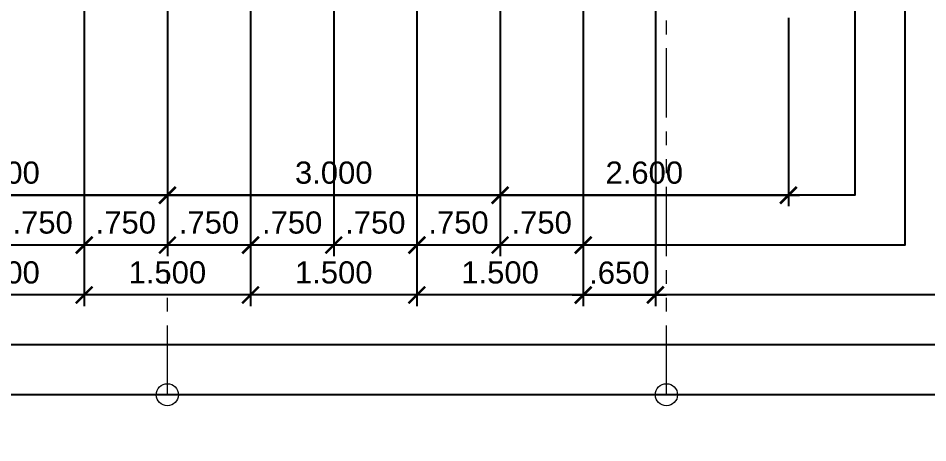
# Model space of a CAD drawing. Header units: metres. Extents: x -12400 to 1, y 0 to 106422.
# Drawn here: x -12107.96 to -12099.76, y 106331.7 to 106335.53 of the extents above; entities that cross this region are included whole.
import ezdxf

# ---------------------------------------------------------------- set-up
doc = ezdxf.new("R2010")
doc.units = ezdxf.units.M
doc.header["$PDMODE"] = 35
doc.linetypes.add('PHANTOM2', pattern=[1.25, 0.625, -0.125, 0.125, -0.125, 0.125, -0.125])
doc.layers.add('A-DIM-100', color=8, linetype='Continuous', lineweight=0)
doc.layers.add('DIM 001', color=251, linetype='Continuous', lineweight=13)
doc.layers.add('GUIDELINES', color=206, linetype='Continuous', plot=False)
doc.styles.add('DIMTXT-100', font='arial.ttf')
doc.styles.add('swis721', font='swiss.ttf')
doc.dimstyles.new('D-100', dxfattribs={"dimtxt": 0.2, "dimasz": 0.15, "dimexe": 0.1, "dimexo": 0.1, "dimgap": 0.1, "dimtad": 1, "dimdec": 3, "dimzin": 4, "dimdsep": 46, "dimtxsty": 'DIMTXT-100', "dimblk": 'ARCHTICK', "dimcen": 0.2, "dimdle": 0.1, "dimclrd": 8, "dimclre": 8, "dimclrt": 2, "dimadec": 0, "dimazin": 1, "dimtfac": 1, "dimtdec": 3, "dimtofl": 0, "dimtmove": 2, "dimatfit": 3, "dimfxl": 1, "dimarcsym": 0})
doc.dimstyles.new('DIM 200', dxfattribs={"dimtxt": 200, "dimasz": 1, "dimexe": 0, "dimexo": 40, "dimgap": 50, "dimtad": 1, "dimtoh": 1, "dimdec": 0, "dimlfac": 2, "dimtxsty": 'swis721', "dimblk": 'CIR', "dimcen": 0, "dimclrd": 155, "dimclre": 155, "dimclrt": 4, "dimadec": 0, "dimazin": 0, "dimtfac": 1, "dimtdec": 0, "dimtix": 1, "dimtmove": 1, "dimatfit": 3, "dimldrblk": 'CIR', "dimfxl": 0, "dimarcsym": 0})

# ---------------------------------------------------------------- blocks, each defined once
blk = doc.blocks.new('CIR')
at = {"color": 4}
blk.add_circle((0, 0), 50, dxfattribs=at)
blk = doc.blocks.new('_ArchTick')
at = {"color": 0, "linetype": 'ByBlock', "const_width": 0.15}
blk.add_lwpolyline([(-0.5, -0.5), (0.5, 0.5)], dxfattribs=at)
blk = doc.blocks.new('*D947')
at = {"layer": 'DEFPOINTS', "color": 0, "transparency": 16777216}
for p in [(-12102.8629679257, 106337.3543371179), (-12102.2129679257, 106337.3543371179), (-12102.2129679257, 106333.0365394432)]:
    blk.add_point(p, dxfattribs=at)
at = {"layer": 'DIM 001', "color": 8, "lineweight": -2, "transparency": 16777216}
for p, q in [((-12102.8629679257, 106337.2543371179), (-12102.8629679257, 106332.9365394432)), ((-12102.2129679257, 106337.2543371179), (-12102.2129679257, 106332.9365394432)), ((-12102.9629679257, 106333.0365394432), (-12102.1129679257, 106333.0365394432))]:
    blk.add_line(p, q, dxfattribs=at)
at = {"layer": 'DIM 001', "color": 8, "lineweight": -2, "transparency": 16777216, "xscale": 0.15, "yscale": 0.15, "zscale": 0.15, "rotation": 180}
blk.add_blockref('_ArchTick', (-12102.8629679257, 106333.0365394432), dxfattribs=at)
at = {"layer": 'DIM 001', "color": 8, "lineweight": -2, "transparency": 16777216, "xscale": 0.15, "yscale": 0.15, "zscale": 0.15}
blk.add_blockref('_ArchTick', (-12102.2129679257, 106333.0365394432), dxfattribs=at)
at = {"layer": 'DIM 001', "color": 2, "transparency": 16777216, "insert": (-12102.5379679257, 106333.2365394432), "char_height": 0.2, "attachment_point": 5, "style": 'DIMTXT-100'}
blk.add_mtext('.650', dxfattribs=at)
blk = doc.blocks.new('*D948')
at = {"layer": 'DEFPOINTS', "color": 0, "transparency": 16777216}
for p in [(-12102.8629679257, 106337.3818797325), (-12104.3629679257, 106337.3543371179), (-12104.3629679257, 106333.0365394432)]:
    blk.add_point(p, dxfattribs=at)
at = {"layer": 'DIM 001', "color": 8, "lineweight": -2, "transparency": 16777216}
for p, q in [((-12104.3629679257, 106337.2543371179), (-12104.3629679257, 106332.9365394432)), ((-12102.8629679257, 106337.2818797325), (-12102.8629679257, 106332.9365394432)), ((-12102.7629679257, 106333.0365394432), (-12104.4629679257, 106333.0365394432))]:
    blk.add_line(p, q, dxfattribs=at)
at = {"layer": 'DIM 001', "color": 8, "lineweight": -2, "transparency": 16777216, "xscale": 0.15, "yscale": 0.15, "zscale": 0.15, "rotation": 180}
blk.add_blockref('_ArchTick', (-12104.3629679257, 106333.0365394432), dxfattribs=at)
at = {"layer": 'DIM 001', "color": 8, "lineweight": -2, "transparency": 16777216, "xscale": 0.15, "yscale": 0.15, "zscale": 0.15}
blk.add_blockref('_ArchTick', (-12102.8629679257, 106333.0365394432), dxfattribs=at)
at = {"layer": 'DIM 001', "color": 2, "transparency": 16777216, "insert": (-12103.6129679257, 106333.2386540407), "char_height": 0.2, "attachment_point": 5, "style": 'DIMTXT-100'}
blk.add_mtext('1.500', dxfattribs=at)
blk = doc.blocks.new('*D949')
at = {"layer": 'DEFPOINTS', "color": 0, "transparency": 16777216}
for p in [(-12105.8629679257, 106337.3543371179), (-12104.3629679257, 106337.3543371179), (-12105.8629679257, 106333.0365394432)]:
    blk.add_point(p, dxfattribs=at)
at = {"layer": 'DIM 001', "color": 8, "lineweight": -2, "transparency": 16777216}
for p, q in [((-12105.8629679257, 106337.2543371179), (-12105.8629679257, 106332.9365394432)), ((-12104.3629679257, 106337.2543371179), (-12104.3629679257, 106332.9365394432)), ((-12104.2629679257, 106333.0365394432), (-12105.9629679257, 106333.0365394432))]:
    blk.add_line(p, q, dxfattribs=at)
at = {"layer": 'DIM 001', "color": 8, "lineweight": -2, "transparency": 16777216, "xscale": 0.15, "yscale": 0.15, "zscale": 0.15, "rotation": 180}
blk.add_blockref('_ArchTick', (-12105.8629679257, 106333.0365394432), dxfattribs=at)
at = {"layer": 'DIM 001', "color": 8, "lineweight": -2, "transparency": 16777216, "xscale": 0.15, "yscale": 0.15, "zscale": 0.15}
blk.add_blockref('_ArchTick', (-12104.3629679257, 106333.0365394432), dxfattribs=at)
at = {"layer": 'DIM 001', "color": 2, "transparency": 16777216, "insert": (-12105.1129679257, 106333.2386540407), "char_height": 0.2, "attachment_point": 5, "style": 'DIMTXT-100'}
blk.add_mtext('1.500', dxfattribs=at)
blk = doc.blocks.new('*D950')
at = {"layer": 'DEFPOINTS', "color": 0, "transparency": 16777216}
for p in [(-12107.3629679257, 106337.3543371179), (-12105.8629679257, 106337.3543371179), (-12107.3629679257, 106333.0365394432)]:
    blk.add_point(p, dxfattribs=at)
at = {"layer": 'DIM 001', "color": 8, "lineweight": -2, "transparency": 16777216}
for p, q in [((-12107.3629679257, 106337.2543371179), (-12107.3629679257, 106332.9365394432)), ((-12105.8629679257, 106337.2543371179), (-12105.8629679257, 106332.9365394432)), ((-12105.7629679257, 106333.0365394432), (-12107.4629679257, 106333.0365394432))]:
    blk.add_line(p, q, dxfattribs=at)
at = {"layer": 'DIM 001', "color": 8, "lineweight": -2, "transparency": 16777216, "xscale": 0.15, "yscale": 0.15, "zscale": 0.15, "rotation": 180}
blk.add_blockref('_ArchTick', (-12107.3629679257, 106333.0365394432), dxfattribs=at)
at = {"layer": 'DIM 001', "color": 8, "lineweight": -2, "transparency": 16777216, "xscale": 0.15, "yscale": 0.15, "zscale": 0.15}
blk.add_blockref('_ArchTick', (-12105.8629679257, 106333.0365394432), dxfattribs=at)
at = {"layer": 'DIM 001', "color": 2, "transparency": 16777216, "insert": (-12106.6129679257, 106333.2386540407), "char_height": 0.2, "attachment_point": 5, "style": 'DIMTXT-100'}
blk.add_mtext('1.500', dxfattribs=at)
blk = doc.blocks.new('*D951')
at = {"layer": 'DEFPOINTS', "color": 0, "transparency": 16777216}
for p in [(-12108.8629679257, 106337.3543371179), (-12107.3629679257, 106337.3543371179), (-12108.8629679257, 106333.0365394432)]:
    blk.add_point(p, dxfattribs=at)
at = {"layer": 'DIM 001', "color": 8, "lineweight": -2, "transparency": 16777216}
for p, q in [((-12108.8629679257, 106337.2543371179), (-12108.8629679257, 106332.9365394432)), ((-12107.3629679257, 106337.2543371179), (-12107.3629679257, 106332.9365394432)), ((-12107.2629679257, 106333.0365394432), (-12108.9629679257, 106333.0365394432))]:
    blk.add_line(p, q, dxfattribs=at)
at = {"layer": 'DIM 001', "color": 8, "lineweight": -2, "transparency": 16777216, "xscale": 0.15, "yscale": 0.15, "zscale": 0.15, "rotation": 180}
blk.add_blockref('_ArchTick', (-12108.8629679257, 106333.0365394432), dxfattribs=at)
at = {"layer": 'DIM 001', "color": 8, "lineweight": -2, "transparency": 16777216, "xscale": 0.15, "yscale": 0.15, "zscale": 0.15}
blk.add_blockref('_ArchTick', (-12107.3629679257, 106333.0365394432), dxfattribs=at)
at = {"layer": 'DIM 001', "color": 2, "transparency": 16777216, "insert": (-12108.1129679257, 106333.2386540407), "char_height": 0.2, "attachment_point": 5, "style": 'DIMTXT-100'}
blk.add_mtext('1.500', dxfattribs=at)
blk = doc.blocks.new('*D953')
at = {"layer": 'DEFPOINTS', "color": 0, "transparency": 16777216}
for p in [(-12103.6129679257, 106338.5591356234), (-12102.8629679257, 106337.6091264892), (-12103.6129679257, 106333.4865394432)]:
    blk.add_point(p, dxfattribs=at)
at = {"layer": 'DIM 001', "color": 8, "lineweight": -2, "transparency": 16777216}
for p, q in [((-12103.6129679257, 106338.4591356234), (-12103.6129679257, 106333.3865394432)), ((-12102.8629679257, 106337.5091264892), (-12102.8629679257, 106333.3865394432)), ((-12102.7629679257, 106333.4865394432), (-12103.7129679257, 106333.4865394432))]:
    blk.add_line(p, q, dxfattribs=at)
at = {"layer": 'DIM 001', "color": 8, "lineweight": -2, "transparency": 16777216, "xscale": 0.15, "yscale": 0.15, "zscale": 0.15, "rotation": 180}
blk.add_blockref('_ArchTick', (-12103.6129679257, 106333.4865394432), dxfattribs=at)
at = {"layer": 'DIM 001', "color": 8, "lineweight": -2, "transparency": 16777216, "xscale": 0.15, "yscale": 0.15, "zscale": 0.15}
blk.add_blockref('_ArchTick', (-12102.8629679257, 106333.4865394432), dxfattribs=at)
at = {"layer": 'DIM 001', "color": 2, "transparency": 16777216, "insert": (-12103.2379679257, 106333.6886540407), "char_height": 0.2, "attachment_point": 5, "style": 'DIMTXT-100'}
blk.add_mtext('.750', dxfattribs=at)
blk = doc.blocks.new('*D954')
at = {"layer": 'DEFPOINTS', "color": 0, "transparency": 16777216}
for p in [(-12103.6129679257, 106338.5591356234), (-12104.3629679257, 106337.3543371179), (-12104.3629679257, 106333.4865394432)]:
    blk.add_point(p, dxfattribs=at)
at = {"layer": 'DIM 001', "color": 8, "lineweight": -2, "transparency": 16777216}
for p, q in [((-12103.6129679257, 106338.4591356234), (-12103.6129679257, 106333.3865394432)), ((-12104.3629679257, 106337.2543371179), (-12104.3629679257, 106333.3865394432)), ((-12103.5129679257, 106333.4865394432), (-12104.4629679257, 106333.4865394432))]:
    blk.add_line(p, q, dxfattribs=at)
at = {"layer": 'DIM 001', "color": 8, "lineweight": -2, "transparency": 16777216, "xscale": 0.15, "yscale": 0.15, "zscale": 0.15, "rotation": 180}
blk.add_blockref('_ArchTick', (-12104.3629679257, 106333.4865394432), dxfattribs=at)
at = {"layer": 'DIM 001', "color": 8, "lineweight": -2, "transparency": 16777216, "xscale": 0.15, "yscale": 0.15, "zscale": 0.15}
blk.add_blockref('_ArchTick', (-12103.6129679257, 106333.4865394432), dxfattribs=at)
at = {"layer": 'DIM 001', "color": 2, "transparency": 16777216, "insert": (-12103.9879679257, 106333.6886540407), "char_height": 0.2, "attachment_point": 5, "style": 'DIMTXT-100'}
blk.add_mtext('.750', dxfattribs=at)
blk = doc.blocks.new('*D955')
at = {"layer": 'DEFPOINTS', "color": 0, "transparency": 16777216}
for p in [(-12105.1129679257, 106338.5591356234), (-12104.3629679257, 106337.6091264892), (-12105.1129679257, 106333.4865394432)]:
    blk.add_point(p, dxfattribs=at)
at = {"layer": 'DIM 001', "color": 8, "lineweight": -2, "transparency": 16777216}
for p, q in [((-12105.1129679257, 106338.4591356234), (-12105.1129679257, 106333.3865394432)), ((-12104.3629679257, 106337.5091264892), (-12104.3629679257, 106333.3865394432)), ((-12104.2629679257, 106333.4865394432), (-12105.2129679257, 106333.4865394432))]:
    blk.add_line(p, q, dxfattribs=at)
at = {"layer": 'DIM 001', "color": 8, "lineweight": -2, "transparency": 16777216, "xscale": 0.15, "yscale": 0.15, "zscale": 0.15, "rotation": 180}
blk.add_blockref('_ArchTick', (-12105.1129679257, 106333.4865394432), dxfattribs=at)
at = {"layer": 'DIM 001', "color": 8, "lineweight": -2, "transparency": 16777216, "xscale": 0.15, "yscale": 0.15, "zscale": 0.15}
blk.add_blockref('_ArchTick', (-12104.3629679257, 106333.4865394432), dxfattribs=at)
at = {"layer": 'DIM 001', "color": 2, "transparency": 16777216, "insert": (-12104.7379679257, 106333.6886540407), "char_height": 0.2, "attachment_point": 5, "style": 'DIMTXT-100'}
blk.add_mtext('.750', dxfattribs=at)
blk = doc.blocks.new('*D956')
at = {"layer": 'DEFPOINTS', "color": 0, "transparency": 16777216}
for p in [(-12105.1129679257, 106338.5591356234), (-12105.8629679257, 106337.3543371179), (-12105.8629679257, 106333.4865394432)]:
    blk.add_point(p, dxfattribs=at)
at = {"layer": 'DIM 001', "color": 8, "lineweight": -2, "transparency": 16777216}
for p, q in [((-12105.1129679257, 106338.4591356234), (-12105.1129679257, 106333.3865394432)), ((-12105.8629679257, 106337.2543371179), (-12105.8629679257, 106333.3865394432)), ((-12105.0129679257, 106333.4865394432), (-12105.9629679257, 106333.4865394432))]:
    blk.add_line(p, q, dxfattribs=at)
at = {"layer": 'DIM 001', "color": 8, "lineweight": -2, "transparency": 16777216, "xscale": 0.15, "yscale": 0.15, "zscale": 0.15, "rotation": 180}
blk.add_blockref('_ArchTick', (-12105.8629679257, 106333.4865394432), dxfattribs=at)
at = {"layer": 'DIM 001', "color": 8, "lineweight": -2, "transparency": 16777216, "xscale": 0.15, "yscale": 0.15, "zscale": 0.15}
blk.add_blockref('_ArchTick', (-12105.1129679257, 106333.4865394432), dxfattribs=at)
at = {"layer": 'DIM 001', "color": 2, "transparency": 16777216, "insert": (-12105.4879679257, 106333.6886540407), "char_height": 0.2, "attachment_point": 5, "style": 'DIMTXT-100'}
blk.add_mtext('.750', dxfattribs=at)
blk = doc.blocks.new('*D957')
at = {"layer": 'DEFPOINTS', "color": 0, "transparency": 16777216}
for p in [(-12106.6129679257, 106338.5591356233), (-12105.8629679257, 106337.6091264892), (-12106.6129679257, 106333.4865394432)]:
    blk.add_point(p, dxfattribs=at)
at = {"layer": 'DIM 001', "color": 8, "lineweight": -2, "transparency": 16777216}
for p, q in [((-12106.6129679257, 106338.4591356233), (-12106.6129679257, 106333.3865394432)), ((-12105.8629679257, 106337.5091264892), (-12105.8629679257, 106333.3865394432)), ((-12105.7629679257, 106333.4865394432), (-12106.7129679257, 106333.4865394432))]:
    blk.add_line(p, q, dxfattribs=at)
at = {"layer": 'DIM 001', "color": 8, "lineweight": -2, "transparency": 16777216, "xscale": 0.15, "yscale": 0.15, "zscale": 0.15, "rotation": 180}
blk.add_blockref('_ArchTick', (-12106.6129679257, 106333.4865394432), dxfattribs=at)
at = {"layer": 'DIM 001', "color": 8, "lineweight": -2, "transparency": 16777216, "xscale": 0.15, "yscale": 0.15, "zscale": 0.15}
blk.add_blockref('_ArchTick', (-12105.8629679257, 106333.4865394432), dxfattribs=at)
at = {"layer": 'DIM 001', "color": 2, "transparency": 16777216, "insert": (-12106.2379679257, 106333.6886540407), "char_height": 0.2, "attachment_point": 5, "style": 'DIMTXT-100'}
blk.add_mtext('.750', dxfattribs=at)
blk = doc.blocks.new('*D958')
at = {"layer": 'DEFPOINTS', "color": 0, "transparency": 16777216}
for p in [(-12106.6129679257, 106338.5591356233), (-12107.3629679257, 106337.3543371179), (-12107.3629679257, 106333.4865394432)]:
    blk.add_point(p, dxfattribs=at)
at = {"layer": 'DIM 001', "color": 8, "lineweight": -2, "transparency": 16777216}
for p, q in [((-12106.6129679257, 106338.4591356233), (-12106.6129679257, 106333.3865394432)), ((-12107.3629679257, 106337.2543371178), (-12107.3629679257, 106333.3865394432)), ((-12106.5129679257, 106333.4865394432), (-12107.4629679257, 106333.4865394432))]:
    blk.add_line(p, q, dxfattribs=at)
at = {"layer": 'DIM 001', "color": 8, "lineweight": -2, "transparency": 16777216, "xscale": 0.15, "yscale": 0.15, "zscale": 0.15, "rotation": 180}
blk.add_blockref('_ArchTick', (-12107.3629679257, 106333.4865394432), dxfattribs=at)
at = {"layer": 'DIM 001', "color": 8, "lineweight": -2, "transparency": 16777216, "xscale": 0.15, "yscale": 0.15, "zscale": 0.15}
blk.add_blockref('_ArchTick', (-12106.6129679257, 106333.4865394432), dxfattribs=at)
at = {"layer": 'DIM 001', "color": 2, "transparency": 16777216, "insert": (-12106.9879679257, 106333.6886540407), "char_height": 0.2, "attachment_point": 5, "style": 'DIMTXT-100'}
blk.add_mtext('.750', dxfattribs=at)
blk = doc.blocks.new('*D959')
at = {"layer": 'DEFPOINTS', "color": 0, "transparency": 16777216}
for p in [(-12108.1129679257, 106338.5591356234), (-12107.3629679257, 106337.6091264892), (-12108.1129679257, 106333.4865394432)]:
    blk.add_point(p, dxfattribs=at)
at = {"layer": 'DIM 001', "color": 8, "lineweight": -2, "transparency": 16777216}
for p, q in [((-12108.1129679257, 106338.4591356234), (-12108.1129679257, 106333.3865394432)), ((-12107.3629679257, 106337.5091264892), (-12107.3629679257, 106333.3865394432)), ((-12107.2629679257, 106333.4865394432), (-12108.2129679257, 106333.4865394432))]:
    blk.add_line(p, q, dxfattribs=at)
at = {"layer": 'DIM 001', "color": 8, "lineweight": -2, "transparency": 16777216, "xscale": 0.15, "yscale": 0.15, "zscale": 0.15, "rotation": 180}
blk.add_blockref('_ArchTick', (-12108.1129679257, 106333.4865394432), dxfattribs=at)
at = {"layer": 'DIM 001', "color": 8, "lineweight": -2, "transparency": 16777216, "xscale": 0.15, "yscale": 0.15, "zscale": 0.15}
blk.add_blockref('_ArchTick', (-12107.3629679257, 106333.4865394432), dxfattribs=at)
at = {"layer": 'DIM 001', "color": 2, "transparency": 16777216, "insert": (-12107.7379679257, 106333.6886540407), "char_height": 0.2, "attachment_point": 5, "style": 'DIMTXT-100'}
blk.add_mtext('.750', dxfattribs=at)
blk = doc.blocks.new('*D816')
at = {"layer": 'DEFPOINTS', "color": 0, "transparency": 16777216}
for p in [(-12109.61296792572, 106336.1091447575), (-12106.61296792572, 106336.1091447575), (-12106.61296792572, 106333.9365394432)]:
    blk.add_point(p, dxfattribs=at)
at = {"layer": 'DIM 001', "color": 8, "lineweight": -2, "transparency": 16777216}
for p, q in [((-12109.61296792572, 106336.0091447575), (-12109.61296792572, 106333.8365394432)), ((-12106.61296792572, 106336.0091447575), (-12106.61296792572, 106333.8365394432)), ((-12109.71296792572, 106333.9365394432), (-12106.51296792572, 106333.9365394432))]:
    blk.add_line(p, q, dxfattribs=at)
at = {"layer": 'DIM 001', "color": 8, "lineweight": -2, "transparency": 16777216, "xscale": 0.15, "yscale": 0.15, "zscale": 0.15, "rotation": 180}
blk.add_blockref('_ArchTick', (-12109.61296792572, 106333.9365394432), dxfattribs=at)
at = {"layer": 'DIM 001', "color": 8, "lineweight": -2, "transparency": 16777216, "xscale": 0.15, "yscale": 0.15, "zscale": 0.15}
blk.add_blockref('_ArchTick', (-12106.61296792572, 106333.9365394432), dxfattribs=at)
at = {"layer": 'DIM 001', "color": 2, "transparency": 16777216, "insert": (-12108.11296792572, 106334.1387222536), "char_height": 0.2, "attachment_point": 5, "style": 'DIMTXT-100'}
blk.add_mtext('3.000', dxfattribs=at)
blk = doc.blocks.new('*D817')
at = {"layer": 'DEFPOINTS', "color": 0, "transparency": 16777216}
for p in [(-12106.61296792572, 106336.1091447575), (-12103.61296792572, 106336.1091447575), (-12103.61296792572, 106333.9365394432)]:
    blk.add_point(p, dxfattribs=at)
at = {"layer": 'DIM 001', "color": 8, "lineweight": -2, "transparency": 16777216}
for p, q in [((-12106.61296792572, 106336.0091447575), (-12106.61296792572, 106333.8365394432)), ((-12103.61296792572, 106336.0091447575), (-12103.61296792572, 106333.8365394432)), ((-12106.71296792572, 106333.9365394432), (-12103.51296792572, 106333.9365394432))]:
    blk.add_line(p, q, dxfattribs=at)
at = {"layer": 'DIM 001', "color": 8, "lineweight": -2, "transparency": 16777216, "xscale": 0.15, "yscale": 0.15, "zscale": 0.15, "rotation": 180}
blk.add_blockref('_ArchTick', (-12106.61296792572, 106333.9365394432), dxfattribs=at)
at = {"layer": 'DIM 001', "color": 8, "lineweight": -2, "transparency": 16777216, "xscale": 0.15, "yscale": 0.15, "zscale": 0.15}
blk.add_blockref('_ArchTick', (-12103.61296792572, 106333.9365394432), dxfattribs=at)
at = {"layer": 'DIM 001', "color": 2, "transparency": 16777216, "insert": (-12105.11296792572, 106334.1387222536), "char_height": 0.2, "attachment_point": 5, "style": 'DIMTXT-100'}
blk.add_mtext('3.000', dxfattribs=at)
blk = doc.blocks.new('*D818')
at = {"layer": 'DEFPOINTS', "color": 0, "transparency": 16777216}
for p in [(-12103.61296792572, 106336.1091447575), (-12101.01296792572, 106335.6365394432), (-12101.01296792572, 106333.9365394432)]:
    blk.add_point(p, dxfattribs=at)
at = {"layer": 'DIM 001', "color": 8, "lineweight": -2, "transparency": 16777216}
for p, q in [((-12103.61296792572, 106336.0091447575), (-12103.61296792572, 106333.8365394432)), ((-12101.01296792572, 106335.5365394432), (-12101.01296792572, 106333.8365394432)), ((-12103.71296792572, 106333.9365394432), (-12100.91296792571, 106333.9365394432))]:
    blk.add_line(p, q, dxfattribs=at)
at = {"layer": 'DIM 001', "color": 8, "lineweight": -2, "transparency": 16777216, "xscale": 0.15, "yscale": 0.15, "zscale": 0.15, "rotation": 180}
blk.add_blockref('_ArchTick', (-12103.61296792572, 106333.9365394432), dxfattribs=at)
at = {"layer": 'DIM 001', "color": 8, "lineweight": -2, "transparency": 16777216, "xscale": 0.15, "yscale": 0.15, "zscale": 0.15}
blk.add_blockref('_ArchTick', (-12101.01296792572, 106333.9365394432), dxfattribs=at)
at = {"layer": 'DIM 001', "color": 2, "transparency": 16777216, "insert": (-12102.31296792572, 106334.1386540407), "char_height": 0.2, "attachment_point": 5, "style": 'DIMTXT-100'}
blk.add_mtext('2.600', dxfattribs=at)
blk = doc.blocks.new('*D1524')
at = {"layer": 'DEFPOINTS', "color": 0, "transparency": 16777216}
for p in [(-12298.64187663414, 106345.9544916112), (-12298.64187663414, 106345.9544916112), (0.5999999999949068, 0.07500000001164153)]:
    blk.add_point(p, dxfattribs=at)
at = {"layer": 'DIM 001', "color": 8, "lineweight": -2, "transparency": 16777216}
for p, q in [((0.5999999999949068, 0.1750000000116415), (0.6000000000014186, 106346.0544916112)), ((0.7000000000014186, 106345.9544916112), (-12298.74187663415, 106345.9544916112))]:
    blk.add_line(p, q, dxfattribs=at)
at = {"layer": 'DIM 001', "color": 8, "lineweight": -2, "transparency": 16777216, "xscale": 0.15, "yscale": 0.15, "zscale": 0.15, "rotation": 180}
blk.add_blockref('_ArchTick', (-12298.64187663414, 106345.9544916112), dxfattribs=at)
at = {"layer": 'DIM 001', "color": 8, "lineweight": -2, "transparency": 16777216, "xscale": 0.15, "yscale": 0.15, "zscale": 0.15}
blk.add_blockref('_ArchTick', (0.6000000000014186, 106345.9544916112), dxfattribs=at)
at = {"layer": 'DIM 001', "color": 2, "transparency": 16777216, "insert": (-6149.020938317071, 106346.1566062088), "char_height": 0.2, "attachment_point": 5, "style": 'DIMTXT-100'}
blk.add_mtext('12299.242', dxfattribs=at)
blk = doc.blocks.new('GRID1')
at = {"color": 6, "linetype": 'PHANTOM2'}
for points in [[(-12138.75441529414, 106384.7702236537), (-12138.75441529414, 106412.5702236537)], [(-12134.25441529414, 106384.7702236537), (-12134.25441529414, 106412.5702236537)]]:
    blk.add_leader(points, dimstyle='DIM 200', override={"dimasz": 0.002, "dimgap": 60, "dimtad": 0}, dxfattribs=at)

msp = doc.modelspace()

# ---------------------------------------------------------------- linework, layer by layer
at = {"layer": 'GUIDELINES'}
for points in [[(-12131.61296792572, 106359.9365394432), (-12098.61296792571, 106359.9365394432), (-12098.61296792571, 106332.1365394432), (-12131.61296792572, 106332.1365394432)], [(-12131.16296792572, 106359.4865394432), (-12099.06296792571, 106359.4865394432), (-12099.06296792571, 106332.5865394432), (-12131.16296792572, 106332.5865394432)], [(-12130.71296792572, 106359.0365394432), (-12099.51296792571, 106359.0365394432), (-12099.51296792571, 106333.0365394432), (-12130.71296792572, 106333.0365394432)], [(-12130.26296792572, 106358.5865394432), (-12099.96296792571, 106358.5865394432), (-12099.96296792571, 106333.4865394432), (-12130.26296792572, 106333.4865394432)], [(-12129.81296792572, 106358.1365394432), (-12100.41296792571, 106358.1365394432), (-12100.41296792571, 106333.9365394432), (-12129.81296792572, 106333.9365394432)]]:
    msp.add_lwpolyline(points, close=True, dxfattribs=at)

# ---------------------------------------------------------------- block references
at = {"layer": 'A-DIM-100'}
msp.add_blockref('GRID1', (32.14144736842172, -52.63368421052292), dxfattribs=at)

# ---------------------------------------------------------------- dimensions: what is measured, and where the dimension line sits
at = {"layer": 'DIM 001'}
for base, p1, p2, picture, middle in [((-12298.64187663414, 106345.9544916112), (0.5999999999949068, 0.07500000001164153), (-12298.64187663414, 106345.9544916112), '*D1524', (-6149.020938317071, 106346.1566062088)), ((-12108.1129679257, 106333.4865394432), (-12107.3629679257, 106337.6091264892), (-12108.1129679257, 106338.5591356234), '*D959', (-12107.7379679257, 106333.6886540407)), ((-12107.3629679257, 106333.4865394432), (-12106.6129679257, 106338.5591356233), (-12107.3629679257, 106337.3543371179), '*D958', (-12106.9879679257, 106333.6886540407)), ((-12106.6129679257, 106333.4865394432), (-12105.8629679257, 106337.6091264892), (-12106.6129679257, 106338.5591356233), '*D957', (-12106.2379679257, 106333.6886540407)), ((-12105.8629679257, 106333.4865394432), (-12105.1129679257, 106338.5591356234), (-12105.8629679257, 106337.3543371179), '*D956', (-12105.4879679257, 106333.6886540407)), ((-12105.1129679257, 106333.4865394432), (-12104.3629679257, 106337.6091264892), (-12105.1129679257, 106338.5591356234), '*D955', (-12104.7379679257, 106333.6886540407)), ((-12104.3629679257, 106333.4865394432), (-12103.6129679257, 106338.5591356234), (-12104.3629679257, 106337.3543371179), '*D954', (-12103.9879679257, 106333.6886540407)), ((-12103.6129679257, 106333.4865394432), (-12102.8629679257, 106337.6091264892), (-12103.6129679257, 106338.5591356234), '*D953', (-12103.2379679257, 106333.6886540407)), ((-12104.3629679257, 106333.0365394432), (-12102.8629679257, 106337.3818797325), (-12104.3629679257, 106337.3543371179), '*D948', (-12103.6129679257, 106333.2386540407)), ((-12108.8629679257, 106333.0365394432), (-12107.3629679257, 106337.3543371179), (-12108.8629679257, 106337.3543371179), '*D951', (-12108.1129679257, 106333.2386540407)), ((-12107.3629679257, 106333.0365394432), (-12105.8629679257, 106337.3543371179), (-12107.3629679257, 106337.3543371179), '*D950', (-12106.6129679257, 106333.2386540407)), ((-12105.8629679257, 106333.0365394432), (-12104.3629679257, 106337.3543371179), (-12105.8629679257, 106337.3543371179), '*D949', (-12105.1129679257, 106333.2386540407)), ((-12106.61296792572, 106333.9365394432), (-12109.61296792572, 106336.1091447575), (-12106.61296792572, 106336.1091447575), '*D816', (-12108.11296792572, 106334.1387222536)), ((-12103.61296792572, 106333.9365394432), (-12106.61296792572, 106336.1091447575), (-12103.61296792572, 106336.1091447575), '*D817', (-12105.11296792572, 106334.1387222536)), ((-12101.01296792572, 106333.9365394432), (-12103.61296792572, 106336.1091447575), (-12101.01296792572, 106335.6365394432), '*D818', (-12102.31296792572, 106334.1386540407))]:
    dim = msp.add_linear_dim(base=base, p1=p1, p2=p2, dimstyle='D-100', dxfattribs=at)
    dim.commit()
    dim.dimension.update_dxf_attribs({"geometry": picture, "text_midpoint": middle})
dim = msp.add_linear_dim(base=(-12102.2129679257, 106333.0365394432), p1=(-12102.8629679257, 106337.3543371179), p2=(-12102.2129679257, 106337.3543371179), dimstyle='D-100', dxfattribs=at)
dim.commit()
dim.dimension.update_dxf_attribs({"geometry": '*D947', "text_midpoint": (-12102.5379679257, 106333.2365394432), "dimtype": 160})

doc.saveas('drawing.dxf')
